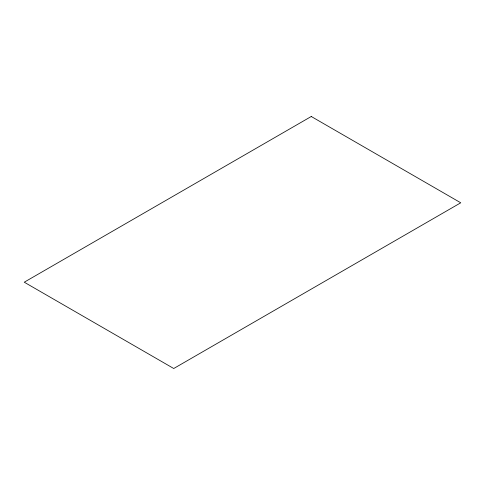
<?xml version="1.0" encoding="UTF-8"?>
<svg xmlns="http://www.w3.org/2000/svg" width="485" height="485" viewBox="0 0 485 485"><rect width="100%" height="100%" fill="white"/><g stroke="black" fill="none" stroke-linecap="round" stroke-linejoin="round"><path stroke-width="0.73" d="M311.261 116.497L24.25 282.203L173.739 368.503L460.75 202.797L311.261 116.497"/></g></svg>
